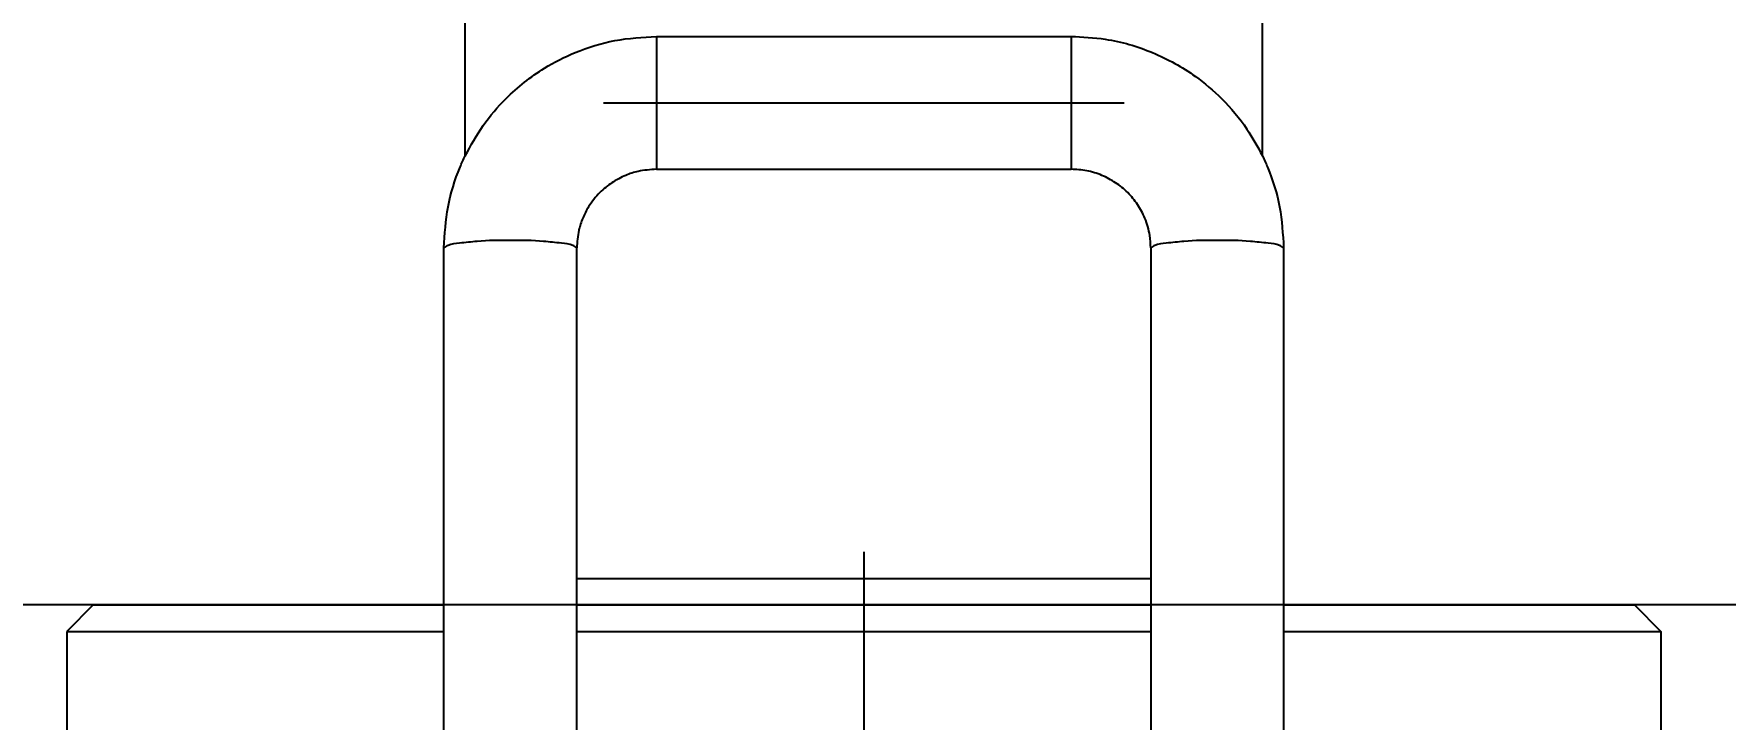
# Model space of a CAD drawing. Header units: millimetres. Extents: x -73584 to -37571, y -61249 to -50748.
# Drawn here: x -53565.5 to -53501.9, y -52365.1 to -52339.3 of the extents above; entities that cross this region are included whole.
import ezdxf

# ---------------------------------------------------------------- set-up
doc = ezdxf.new("R2010")
doc.units = ezdxf.units.MM
doc.header["$LTSCALE"] = 200
doc.header["$PDSIZE"] = -1
doc.linetypes.add('DOT_CENTER', pattern=[14, 12, -1, 0, -1])
doc.layers.add('1', color=7, linetype='Continuous')
doc.layers.add('DIM', color=3, linetype='Continuous')
doc.styles.add('TSSD_Dimension', font='tssdeng.shx', dxfattribs={"width": 0.7, "bigfont": 'hztxt.shx'})
doc.dimstyles.new('TSSD_20_20', dxfattribs={"dimtxt": 60, "dimasz": 20, "dimexe": 20, "dimexo": 50, "dimgap": 20, "dimtad": 1, "dimdec": 0, "dimzin": 0, "dimdsep": 46, "dimtxsty": 'TSSD_Dimension', "dimblk": 'ARCHTICK', "dimcen": 0, "dimdle": 20, "dimclrt": 7, "dimadec": 0, "dimazin": 0, "dimtfac": 1, "dimtdec": 0, "dimtix": 1, "dimtmove": 2, "dimatfit": 3, "dimfxl": 1, "dimtolj": 1, "dimtzin": 0, "dimarcsym": 0})

# ---------------------------------------------------------------- blocks, each defined once
blk = doc.blocks.new('*U93')
at = {"layer": 'DIM', "color": 0}
blk.add_lwpolyline([(-250, -250), (250, -250), (250, 250), (-250, 250)], close=True, dxfattribs=at)
blk = doc.blocks.new('*U94')
at = {"layer": 'DIM', "color": 0, "linetype": 'ByBlock', "lineweight": -2, "transparency": 16777216}
blk.add_blockref('*U93', (1000, 2500), dxfattribs=at)
blk = doc.blocks.new('_ArchTick')
at = {"color": 0, "linetype": 'ByBlock'}
blk.add_lwpolyline([(-0.7071, -0.7071, 0.5, 0.5, 0), (0.7071, 0.7071, 0.5, 0.5, 0)], format="xyseb", dxfattribs=at)
blk = doc.blocks.new('*D95')
at = {"layer": 'Defpoints', "color": 0, "transparency": 16777216}
for p in [(-50284.278, -51765.23), (-54784.278, -52360.758), (-50284.278, -52360.758)]:
    blk.add_point(p, dxfattribs=at)
at = {"layer": 'DIM', "color": 0, "lineweight": -2, "transparency": 16777216}
for p, q in [((-54784.278, -52310.758), (-54784.278, -51745.23)), ((-50284.278, -52310.758), (-50284.278, -51745.23)), ((-54804.278, -51765.23), (-50264.278, -51765.23))]:
    blk.add_line(p, q, dxfattribs=at)
at = {"layer": 'DIM', "color": 0, "lineweight": -2, "transparency": 16777216, "xscale": 20, "yscale": 20, "zscale": 20, "rotation": 180}
blk.add_blockref('_ArchTick', (-54784.278, -51765.23), dxfattribs=at)
at = {"layer": 'DIM', "color": 0, "lineweight": -2, "transparency": 16777216, "xscale": 20, "yscale": 20, "zscale": 20}
blk.add_blockref('_ArchTick', (-50284.278, -51765.23), dxfattribs=at)
at = {"layer": 'DIM', "color": 7, "transparency": 16777216, "insert": (-52534.278, -51714.076), "char_height": 60, "attachment_point": 5, "style": 'TSSD_Dimension'}
blk.add_mtext('\\A1;4500 [14\'-9 1/4"]', dxfattribs=at)
blk = doc.blocks.new('*D681')
at = {"layer": 'Defpoints', "color": 0, "transparency": 16777216}
for p in [(-53284.278, -52099.379), (-53784.278, -52360.758), (-53284.278, -52360.758)]:
    blk.add_point(p, dxfattribs=at)
at = {"layer": 'DIM', "color": 0, "lineweight": -2, "transparency": 16777216}
for p, q in [((-53784.278, -52310.758), (-53784.278, -52079.379)), ((-53284.278, -52310.758), (-53284.278, -52079.379)), ((-53804.278, -52099.379), (-53264.278, -52099.379))]:
    blk.add_line(p, q, dxfattribs=at)
at = {"layer": 'DIM', "color": 0, "lineweight": -2, "transparency": 16777216, "xscale": 20, "yscale": 20, "zscale": 20, "rotation": 180}
blk.add_blockref('_ArchTick', (-53784.278, -52099.379), dxfattribs=at)
at = {"layer": 'DIM', "color": 0, "lineweight": -2, "transparency": 16777216, "xscale": 20, "yscale": 20, "zscale": 20}
blk.add_blockref('_ArchTick', (-53284.278, -52099.379), dxfattribs=at)
at = {"layer": 'DIM', "color": 7, "transparency": 16777216, "insert": (-53534.278, -52048.225), "char_height": 60, "attachment_point": 5, "style": 'TSSD_Dimension'}
blk.add_mtext('\\A1;500 [1\'-7 3/4"]', dxfattribs=at)
blk = doc.blocks.new('DEFAULT_6__22', base_point=(444.092, -35.47))
at = {"color": 7, "linetype": 'Continuous'}
for p, q in [((504.8, -3.87), (509.8, -3.87)), ((509.8, -3.87), (523.237, -3.87)), ((504.8, -8.87), (509.8, -8.87)), ((509.8, -8.87), (523.237, -8.87)), ((526.2, -11.87), (526.2, -27.47)), ((531.2, -11.87), (531.2, -27.47)), ((523.237, -30.47), (504.8, -30.47)), ((509.82, -35.47), (504.8, -35.47)), ((523.237, -35.47), (509.82, -35.47))]:
    blk.add_line(p, q, dxfattribs=at)
at = {"color": 140, "linetype": 'Continuous'}
for p, q in [((528.988, -11.87), (526.2, -11.87)), ((531.2, -11.87), (528.988, -11.87)), ((528.988, -27.47), (526.2, -27.47)), ((531.2, -27.47), (528.988, -27.47))]:
    blk.add_line(p, q, dxfattribs=at)
at = {"color": 7, "linetype": 'Continuous'}
for points in [[(523.237, -3.87), (524.787, -4.023), (526.278, -4.476), (526.494, -4.57), (526.708, -4.67)], [(526.708, -4.67), (527.848, -5.348), (528.861, -6.207), (530.005, -7.654), (530.591, -8.802), (531.046, -10.306), (531.2, -11.87)], [(526.2, -11.87), (526.119, -11.175), (525.97, -10.712), (525.693, -10.193), (525.321, -9.738), (524.786, -9.313), (524.361, -9.094), (523.909, -8.948), (523.237, -8.87)], [(523.237, -30.47), (523.709, -30.432), (524.361, -30.246), (524.872, -29.972), (525.321, -29.602), (525.693, -29.147), (525.97, -28.628), (526.142, -28.061), (526.2, -27.47)], [(531.2, -27.47), (531.096, -28.758), (530.591, -30.538), (529.694, -32.151), (528.861, -33.134), (527.715, -34.085), (526.708, -34.67)], [(526.708, -34.67), (526.48, -34.777), (526.278, -34.864), (524.787, -35.317), (523.237, -35.47)]]:
    blk.add_spline(points, degree=3, dxfattribs=at)
at = {"layer": '1', "color": 1, "linetype": 'DOT_CENTER'}
blk.add_line((528.7, -9.87), (528.7, -29.47), dxfattribs=at)
blk = doc.blocks.new('23-B0027-A_CLAMP-HS-431-STAINLESS-STEEL__23', base_point=(384.47, -41.87))
blk.add_blockref('DEFAULT_6__22', (444.092, -35.47))
blk = doc.blocks.new('23-A0267-A_CLAMP_STACKING_Absen_2__24', base_point=(384.47, -41.87))
blk.add_blockref('23-B0027-A_CLAMP-HS-431-STAINLESS-STEEL__23', (384.47, -41.87))
blk = doc.blocks.new('23-D0472-A_BACK-LADDER_STACKING_Absen__30', base_point=(-490.2, -49.67))
at = {"layer": '1', "color": 1, "linetype": 'DOT_CENTER'}
blk.add_line((511.8, -19.67), (-492.2, -19.67), dxfattribs=at)
blk = doc.blocks.new('23-D0471-A_MALE-KINGPIN_STACKING_Absen__31', base_point=(459.8, -49.67))
at = {"color": 7, "linetype": 'Continuous'}
for p, q in [((508.8, 10.33), (460.8, 10.33)), ((509.8, 9.33), (508.8, 10.33)), ((508.8, 10.33), (508.8, -3.87)), ((509.8, 9.33), (509.8, -3.67)), ((509.8, -3.67), (509.8, -3.87)), ((526.708, -4.67), (557.121, -4.67)), ((508.8, -8.87), (508.8, -19.67)), ((509.8, -8.87), (509.8, -19.67)), ((508.8, -19.67), (508.8, -30.47)), ((509.8, -19.67), (509.8, -30.47)), ((526.708, -34.67), (557.121, -34.67)), ((508.8, -35.47), (508.8, -49.67)), ((509.8, -35.47), (509.8, -35.67)), ((509.8, -35.67), (509.8, -48.67)), ((509.8, -48.67), (508.8, -49.67)), ((508.8, -49.67), (460.8, -49.67))]:
    blk.add_line(p, q, dxfattribs=at)
at = {"color": 140, "linetype": 'Continuous'}
blk.add_line((510.8, -8.87), (510.8, -30.47), dxfattribs=at)
at = {"color": 7, "linetype": 'Continuous'}
for centre, start, end in [((510.8, -3.67), 180, 191.53696), ((510.8, -35.67), 168.46304, 180)]:
    blk.add_arc(centre, 1, start, end, dxfattribs=at)
blk = doc.blocks.new('PH_23_LADDER-1m-KOLOM_STACKING_Absen__32', base_point=(-490.2, -49.67))
for name, p in [('23-D0472-A_BACK-LADDER_STACKING_Absen__30', (-490.2, -49.67)), ('23-D0471-A_MALE-KINGPIN_STACKING_Absen__31', (459.8, -49.67))]:
    blk.add_blockref(name, p)
blk = doc.blocks.new('23-A0235-B_WELDING-ASSEMBLY_LADDER-1m_STACKING_Absen__41', base_point=(-490.2, -49.67))
blk.add_blockref('PH_23_LADDER-1m-KOLOM_STACKING_Absen__32', (-490.2, -49.67))
blk = doc.blocks.new('DEFAULT_6__57', base_point=(444.092, -35.47))
at = {"color": 7, "linetype": 'Continuous'}
for p, q in [((504.8, -3.87), (509.8, -3.87)), ((509.8, -3.87), (523.237, -3.87)), ((504.8, -8.87), (509.8, -8.87)), ((509.8, -8.87), (523.237, -8.87)), ((526.2, -11.87), (526.2, -27.47)), ((531.2, -11.87), (531.2, -27.47)), ((523.237, -30.47), (504.8, -30.47)), ((509.82, -35.47), (504.8, -35.47)), ((523.237, -35.47), (509.82, -35.47))]:
    blk.add_line(p, q, dxfattribs=at)
at = {"color": 140, "linetype": 'Continuous'}
for p, q in [((528.988, -11.87), (526.2, -11.87)), ((531.2, -11.87), (528.988, -11.87)), ((528.988, -27.47), (526.2, -27.47)), ((531.2, -27.47), (528.988, -27.47))]:
    blk.add_line(p, q, dxfattribs=at)
for points in [[(523.237, -8.87), (523.335, -8.718), (523.421, -8.288), (523.486, -7.62), (523.524, -6.37), (523.486, -5.12), (523.421, -4.452), (523.335, -4.022), (523.237, -3.87)], [(523.237, -35.47), (523.335, -35.318), (523.421, -34.888), (523.486, -34.22), (523.524, -32.97), (523.486, -31.72), (523.421, -31.052), (523.335, -30.622), (523.237, -30.47)]]:
    blk.add_spline(points, degree=3, dxfattribs=at)
at = {"color": 7, "linetype": 'Continuous'}
for points in [[(523.237, -3.87), (524.787, -4.023), (526.278, -4.476), (526.494, -4.57), (526.708, -4.67)], [(526.708, -4.67), (527.848, -5.348), (528.861, -6.207), (530.005, -7.654), (530.591, -8.802), (531.046, -10.306), (531.2, -11.87)], [(526.2, -11.87), (526.119, -11.175), (525.97, -10.712), (525.693, -10.193), (525.321, -9.738), (524.786, -9.313), (524.361, -9.094), (523.909, -8.948), (523.237, -8.87)], [(523.237, -30.47), (523.709, -30.432), (524.361, -30.246), (524.872, -29.972), (525.321, -29.602), (525.693, -29.147), (525.97, -28.628), (526.142, -28.061), (526.2, -27.47)], [(531.2, -27.47), (531.096, -28.758), (530.591, -30.538), (529.694, -32.151), (528.861, -33.134), (527.715, -34.085), (526.708, -34.67)], [(526.708, -34.67), (526.48, -34.777), (526.278, -34.864), (524.787, -35.317), (523.237, -35.47)]]:
    blk.add_spline(points, degree=3, dxfattribs=at)
blk = doc.blocks.new('23-B0027-A_CLAMP-HS-431-STAINLESS-STEEL__58', base_point=(384.47, -41.87))
blk.add_blockref('DEFAULT_6__57', (444.092, -35.47))
blk = doc.blocks.new('23-A0267-A_CLAMP_STACKING_Absen__59', base_point=(384.47, -41.87))
blk.add_blockref('23-B0027-A_CLAMP-HS-431-STAINLESS-STEEL__58', (384.47, -41.87))
blk = doc.blocks.new('23-A0225-B_LADDER-1m_STACKING_Absen__66', base_point=(-490.2, -49.67))
for name, p in [('23-A0235-B_WELDING-ASSEMBLY_LADDER-1m_STACKING_Absen__41', (-490.2, -49.67)), ('23-A0267-A_CLAMP_STACKING_Absen_2__24', (384.47, -41.87)), ('23-A0267-A_CLAMP_STACKING_Absen__59', (384.47, -41.87))]:
    blk.add_blockref(name, p)

msp = doc.modelspace()

# ---------------------------------------------------------------- block references
at = {"rotation": 90}
msp.add_blockref('23-A0225-B_LADDER-1m_STACKING_Absen__66', (-53504.278, -53360.758), dxfattribs=at)
at = {"layer": 'DIM', "color": 0}
msp.add_blockref('*U94', (-54534.278, -55110.758), dxfattribs=at)

# ---------------------------------------------------------------- dimensions: what is measured, and where the dimension line sits
at = {"layer": 'DIM'}
for base, p1, p2, picture, middle in [((-50284.278, -51765.23), (-54784.278, -52360.758), (-50284.278, -52360.758), '*D95', (-52534.278, -51714.076)), ((-53284.278, -52099.379), (-53784.278, -52360.758), (-53284.278, -52360.758), '*D681', (-53534.278, -52048.225))]:
    dim = msp.add_linear_dim(base=base, p1=p1, p2=p2, dimstyle='TSSD_20_20', dxfattribs=at)
    dim.commit()
    dim.dimension.update_dxf_attribs({"geometry": picture, "text_midpoint": middle})

doc.saveas('drawing.dxf')
